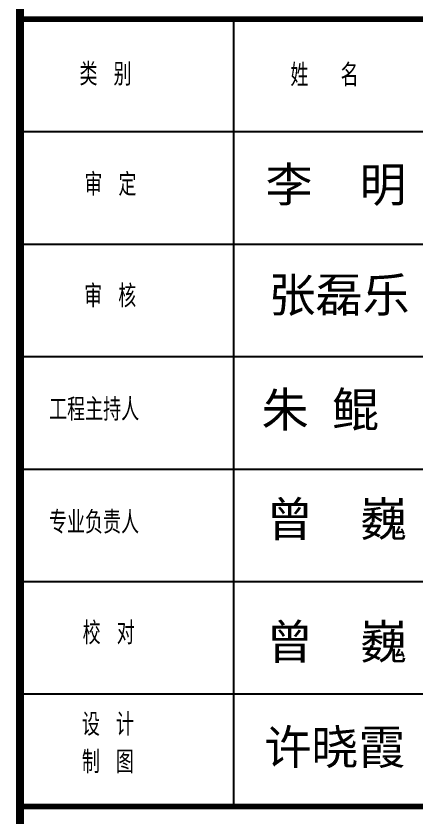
# Model space of a CAD drawing. Extents: x -409572 to -157272, y 600795 to 878326.
# Drawn here: x -341807 to -338254, y 853505 to 860617 of the extents above; entities that cross this region are included whole.
import ezdxf

# ---------------------------------------------------------------- set-up
doc = ezdxf.new("R2010")
doc.units = 0
doc.header["$LTSCALE"] = 1000
doc.header["$MEASUREMENT"] = 0
for name, color, linetype in [('PP-PM-TK', 7, 'CONTINUOUS'), ('PUB_TEXT', 7, 'CONTINUOUS'), ('PUB_TITLE', 4, 'CONTINUOUS'), ('签名', 255, 'CONTINUOUS')]:
    doc.layers.add(name, color=color, linetype=linetype)
doc.styles.add('-黑体', font='simhei.ttf', dxfattribs={"width": 0.8})
doc.styles.add('TQ', font='txt.shx', dxfattribs={"width": 0.8, "bigfont": 'hztxt.shx'})

msp = doc.modelspace()

# ---------------------------------------------------------------- linework, layer by layer
at = {"layer": 'PP-PM-TK', "color": 4}
for points, const_width in [([(-341772, 877325.7), (-341772, 837325.7)], 70), ([(-341772, 853589.8), (-336272, 853589.8)], 20)]:
    msp.add_lwpolyline(points, dxfattribs=dict(at, const_width=const_width))
at = {"layer": 'PUB_TITLE', "color": 4}
for p, q in [((-339872.1, 853589.8), (-339872.1, 860589.8)), ((-341772, 859589.8), (-336272, 859589.8)), ((-341772, 858589.8), (-336272, 858589.8)), ((-341772, 857589.8), (-336272, 857589.8)), ((-341772, 856589.8), (-336272, 856589.8)), ((-341772, 855589.8), (-336272, 855589.8)), ((-341772, 854589.8), (-336272, 854589.8)), ((-341772, 853589.8), (-336272, 853589.8))]:
    msp.add_line(p, q, dxfattribs=at)
at = {"layer": 'PUB_TITLE', "color": 4, "const_width": 50}
for points in [[(-341772, 860589.8), (-336272, 860589.8)], [(-341772, 853589.8), (-336272, 853589.8)]]:
    msp.add_lwpolyline(points, dxfattribs=at)

# ---------------------------------------------------------------- texts
at = {"layer": 'PUB_TEXT', "color": 2, "char_height": 200, "width": 1679.83, "attachment_point": 1, "style": 'TQ'}
for s, insert in [('类 别', (-341243.4, 860198.8)), ('姓  名', (-339369.1, 860191.3)), ('审 定', (-341199.7, 859218.4)), ('审 核', (-341201.5, 858227.2)), ('工程主持人', (-341512.9, 857219.3)), ('专业负责人', (-341514, 856215.4)), ('校 对', (-341215, 855231.1)), ('设 计 \\P制 图', (-341221.7, 854418.3))]:
    msp.add_mtext(s, dxfattribs=dict(at, insert=insert))
at = {"layer": '签名', "linetype": 'CONTINUOUS', "style": '-黑体'}
for s, p in [('李  明', (-339590.2, 858965.3)), ('张磊乐', (-339562.6, 857985.3)), ('朱 鲲', (-339625.4, 856965.3)), ('曾  巍', (-339584.6, 855990.3)), ('曾  巍', (-339584.6, 854899.6)), ('许晓霞', (-339600.5, 853964.3))]:
    msp.add_text(s, height=306, dxfattribs=at).set_placement(p)

doc.saveas('drawing.dxf')
